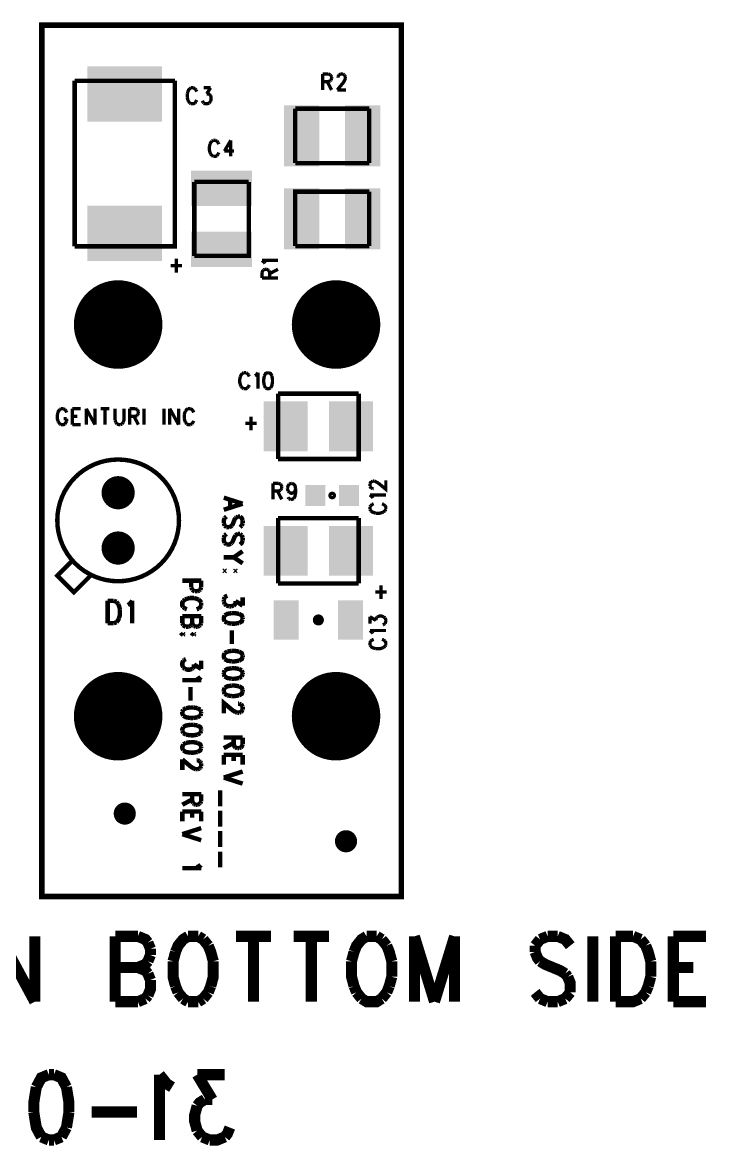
# Model space of a CAD drawing. Extents: x 7.05 to 9.21, y 7.55 to 9.58.
# Drawn here: x 7.965 to 9.211, y 7.55 to 9.58 of the extents above; entities that cross this region are included whole.
import ezdxf

# ---------------------------------------------------------------- set-up
doc = ezdxf.new("R2010")
doc.units = 0
doc.layers.get('0').update_dxf_attribs({"linetype": 'CONTINUOUS'})
doc.layers.add('BOTASSEMBLY_PHO', color=6, linetype='CONTINUOUS')

# ---------------------------------------------------------------- blocks, each defined once
blk = doc.blocks.new('ROUND_6')
at = {"const_width": 0.03}
blk.add_lwpolyline([(-0.015, 0, 1), (0.015, 0, 1)], format="xyb", close=True, dxfattribs=at)
blk = doc.blocks.new('ROUND_25')
at = {"const_width": 0.02}
blk.add_lwpolyline([(-0.01, 0, 1), (0.01, 0, 1)], format="xyb", close=True, dxfattribs=at)
blk = doc.blocks.new('RECTANGLE_65')
blk.add_solid([(-0.0225, -0.0355), (-0.0225, 0.0355), (0.0225, -0.0355), (0.0225, 0.0355)])
blk = doc.blocks.new('RECTANGLE_137')
blk.add_solid([(-0.0675, -0.05), (-0.0675, 0.05), (0.0675, -0.05), (0.0675, 0.05)])
blk = doc.blocks.new('RECTANGLE_138')
blk.add_solid([(-0.018, -0.019), (-0.018, 0.019), (0.018, -0.019), (0.018, 0.019)])
blk = doc.blocks.new('ROUND_162')
at = {"const_width": 0.08}
blk.add_lwpolyline([(-0.04, 0, 1), (0.04, 0, 1)], format="xyb", close=True, dxfattribs=at)
blk = doc.blocks.new('RECTANGLE_163')
blk.add_solid([(-0.055, -0.032), (-0.055, 0.032), (0.055, -0.032), (0.055, 0.032)])
blk = doc.blocks.new('RECTANGLE_164')
blk.add_solid([(-0.04, -0.045), (-0.04, 0.045), (0.04, -0.045), (0.04, 0.045)])
blk = doc.blocks.new('RECTANGLE_171')
blk.add_solid([(-0.032, -0.055), (-0.032, 0.055), (0.032, -0.055), (0.032, 0.055)])

msp = doc.modelspace()

# ---------------------------------------------------------------- linework, layer by layer
at = {"layer": 'BOTASSEMBLY_PHO'}
for points, const_width in [([(8.65, 8), (8, 8), (8, 9.575), (8.65, 9.575), (8.65, 8)], 0.01), ([(8.508, 9.48687), (8.508, 9.458)], 0.006), ([(8.508, 9.48687), (8.51822, 9.48687)], 0.006), ([(8.51822, 9.48687), (8.52163, 9.4855)], 0.006), ([(8.52163, 9.4855), (8.52277, 9.48412)], 0.006), ([(8.52277, 9.48412), (8.5239, 9.48137)], 0.006), ([(8.5239, 9.47862), (8.52277, 9.47587)], 0.006), ([(8.5239, 9.48137), (8.5239, 9.47862)], 0.006), ([(8.53527, 9.48137), (8.5364, 9.48412)], 0.006), ([(8.53527, 9.48), (8.53527, 9.48137)], 0.006), ([(8.5364, 9.48412), (8.53754, 9.4855)], 0.006), ([(8.53754, 9.4855), (8.53981, 9.48687)], 0.006), ([(8.53981, 9.48687), (8.54436, 9.48687)], 0.006), ([(8.54436, 9.48687), (8.54663, 9.4855)], 0.006), ([(8.54663, 9.4855), (8.54777, 9.48412)], 0.006), ([(8.54777, 9.48412), (8.5489, 9.48137)], 0.006), ([(8.5489, 9.47862), (8.54777, 9.47587)], 0.006), ([(8.5489, 9.48137), (8.5489, 9.47862)], 0.006), ([(8.05944, 9.17539), (8.05944, 9.4746)], 0.008), ([(8.05944, 9.4746), (8.24055, 9.4746)], 0.008), ([(8.24055, 9.4746), (8.24055, 9.17539), (8.05944, 9.17539)], 0.008), ([(8.26754, 9.4605), (8.26527, 9.45775), (8.26413, 9.455)], 0.006), ([(8.26981, 9.46187), (8.26754, 9.4605)], 0.006), ([(8.27436, 9.46187), (8.26981, 9.46187)], 0.006), ([(8.27663, 9.4605), (8.27436, 9.46187)], 0.006), ([(8.2789, 9.45775), (8.27663, 9.4605)], 0.006), ([(8.28004, 9.455), (8.2789, 9.45775)], 0.006), ([(8.29254, 9.46187), (8.30504, 9.46187)], 0.006), ([(8.30504, 9.46187), (8.29822, 9.45087)], 0.006), ([(8.51822, 9.47312), (8.508, 9.47312)], 0.006), ([(8.51595, 9.47312), (8.5239, 9.458)], 0.006), ([(8.52163, 9.4745), (8.51822, 9.47312)], 0.006), ([(8.52277, 9.47587), (8.52163, 9.4745)], 0.006), ([(8.54777, 9.47587), (8.5455, 9.47175), (8.53413, 9.458)], 0.006), ([(8.53413, 9.458), (8.55004, 9.458)], 0.006), ([(8.26413, 9.455), (8.26299, 9.45087)], 0.006), ([(8.26299, 9.45087), (8.26299, 9.444)], 0.006), ([(8.26299, 9.444), (8.26413, 9.43987)], 0.006), ([(8.26413, 9.43987), (8.26527, 9.43712)], 0.006), ([(8.26527, 9.43712), (8.26754, 9.43437)], 0.006), ([(8.27663, 9.43437), (8.2789, 9.43712)], 0.006), ([(8.2789, 9.43712), (8.28004, 9.43987)], 0.006), ([(8.2914, 9.43575), (8.29027, 9.4385)], 0.006), ([(8.29822, 9.45087), (8.30163, 9.45087)], 0.006), ([(8.30163, 9.45087), (8.3039, 9.4495)], 0.006), ([(8.30504, 9.43712), (8.30277, 9.43437)], 0.006), ([(8.3039, 9.4495), (8.30504, 9.44812)], 0.006), ([(8.30504, 9.44812), (8.30618, 9.444), (8.30618, 9.44125), (8.30504, 9.43712)], 0.006), ([(8.26754, 9.43437), (8.26981, 9.433)], 0.006), ([(8.26981, 9.433), (8.27436, 9.433), (8.27663, 9.43437)], 0.006), ([(8.29254, 9.43437), (8.2914, 9.43575)], 0.006), ([(8.30277, 9.43437), (8.29936, 9.433), (8.29595, 9.433), (8.29254, 9.43437)], 0.006), ([(8.45807, 9.42421), (8.59192, 9.42421)], 0.008), ([(8.45807, 9.32578), (8.45807, 9.42421)], 0.008), ([(8.59192, 9.42421), (8.59192, 9.32578)], 0.008), ([(8.30413, 9.36), (8.303, 9.35587)], 0.006), ([(8.303, 9.35587), (8.303, 9.349), (8.30413, 9.34487)], 0.006), ([(8.30754, 9.3655), (8.30527, 9.36275), (8.30413, 9.36)], 0.006), ([(8.30981, 9.36687), (8.30754, 9.3655)], 0.006), ([(8.31436, 9.36687), (8.30981, 9.36687)], 0.006), ([(8.31663, 9.3655), (8.31436, 9.36687)], 0.006), ([(8.3189, 9.36275), (8.31663, 9.3655)], 0.006), ([(8.32004, 9.36), (8.3189, 9.36275)], 0.006), ([(8.34163, 9.36687), (8.33027, 9.34762)], 0.006), ([(8.34163, 9.36687), (8.34163, 9.338)], 0.006), ([(8.30413, 9.34487), (8.30527, 9.34212)], 0.006), ([(8.30527, 9.34212), (8.30754, 9.33937)], 0.006), ([(8.30754, 9.33937), (8.30981, 9.338)], 0.006), ([(8.30981, 9.338), (8.31436, 9.338), (8.31663, 9.33937)], 0.006), ([(8.31663, 9.33937), (8.3189, 9.34212)], 0.006), ([(8.3189, 9.34212), (8.32004, 9.34487)], 0.006), ([(8.33027, 9.34762), (8.34731, 9.34762)], 0.006), ([(8.59192, 9.32578), (8.45807, 9.32578)], 0.008), ([(8.37421, 9.29192), (8.37421, 9.15807), (8.27578, 9.15807)], 0.008), ([(8.27578, 9.15807), (8.27578, 9.29192)], 0.008), ([(8.27578, 9.29192), (8.37421, 9.29192)], 0.008), ([(8.45807, 9.17578), (8.45807, 9.27421), (8.59192, 9.27421)], 0.008), ([(8.59192, 9.27421), (8.59192, 9.17578)], 0.008), ([(8.59192, 9.17578), (8.45807, 9.17578)], 0.008), ([(8.24322, 9.15275), (8.24322, 9.128)], 0.006), ([(8.233, 9.14037), (8.25345, 9.14037)], 0.006), ([(8.40225, 9.1464), (8.39812, 9.14981)], 0.006), ([(8.39812, 9.14981), (8.427, 9.14981)], 0.006), ([(8.3995, 9.13163), (8.40087, 9.13277)], 0.006), ([(8.40087, 9.13277), (8.40362, 9.1339)], 0.006), ([(8.40362, 9.14413), (8.40225, 9.1464)], 0.006), ([(8.40362, 9.1339), (8.40637, 9.1339)], 0.006), ([(8.40637, 9.1339), (8.40912, 9.13277)], 0.006), ([(8.40912, 9.13277), (8.4105, 9.13163)], 0.006), ([(8.41187, 9.12595), (8.427, 9.1339)], 0.006), ([(8.39812, 9.12822), (8.3995, 9.13163)], 0.006), ([(8.39812, 9.118), (8.39812, 9.12822)], 0.006), ([(8.39812, 9.118), (8.427, 9.118)], 0.006), ([(8.4105, 9.13163), (8.41187, 9.12822)], 0.006), ([(8.41187, 9.12822), (8.41187, 9.118)], 0.006), ([(8.35913, 8.94), (8.358, 8.93587)], 0.006), ([(8.358, 8.93587), (8.358, 8.929), (8.35913, 8.92487)], 0.006), ([(8.36254, 8.9455), (8.36027, 8.94275), (8.35913, 8.94)], 0.006), ([(8.36481, 8.94687), (8.36254, 8.9455)], 0.006), ([(8.36936, 8.94687), (8.36481, 8.94687)], 0.006), ([(8.37163, 8.9455), (8.36936, 8.94687)], 0.006), ([(8.3739, 8.94275), (8.37163, 8.9455)], 0.006), ([(8.37504, 8.94), (8.3739, 8.94275)], 0.006), ([(8.38527, 8.94137), (8.38754, 8.94275)], 0.006), ([(8.38754, 8.94275), (8.39095, 8.94687)], 0.006), ([(8.39095, 8.94687), (8.39095, 8.918)], 0.006), ([(8.40231, 8.94137), (8.40118, 8.9345), (8.40118, 8.93037)], 0.006), ([(8.40118, 8.93037), (8.40231, 8.9235)], 0.006), ([(8.408, 8.94687), (8.40459, 8.9455), (8.40231, 8.94137)], 0.006), ([(8.41027, 8.94687), (8.408, 8.94687)], 0.006), ([(8.41595, 8.94137), (8.41368, 8.9455), (8.41027, 8.94687)], 0.006), ([(8.41368, 8.91937), (8.41595, 8.9235), (8.41709, 8.93037)], 0.006), ([(8.41709, 8.93037), (8.41709, 8.9345), (8.41595, 8.94137)], 0.006), ([(8.35913, 8.92487), (8.36027, 8.92212)], 0.006), ([(8.36027, 8.92212), (8.36254, 8.91937)], 0.006), ([(8.36254, 8.91937), (8.36481, 8.918)], 0.006), ([(8.36481, 8.918), (8.36936, 8.918), (8.37163, 8.91937)], 0.006), ([(8.37163, 8.91937), (8.3739, 8.92212)], 0.006), ([(8.3739, 8.92212), (8.37504, 8.92487)], 0.006), ([(8.40231, 8.9235), (8.40459, 8.91937)], 0.006), ([(8.40459, 8.91937), (8.408, 8.918), (8.41027, 8.918), (8.41368, 8.91937)], 0.006), ([(8.42716, 8.90905), (8.57283, 8.90905)], 0.008), ([(8.57283, 8.90905), (8.57283, 8.79094), (8.42716, 8.79094)], 0.008), ([(8.42716, 8.79094), (8.42716, 8.90905)], 0.008), ([(8.02913, 8.875), (8.028, 8.87087)], 0.006), ([(8.028, 8.87087), (8.028, 8.864), (8.02913, 8.85987)], 0.006), ([(8.03254, 8.8805), (8.03027, 8.87775), (8.02913, 8.875)], 0.006), ([(8.03481, 8.88187), (8.03254, 8.8805)], 0.006), ([(8.03936, 8.88187), (8.03481, 8.88187)], 0.006), ([(8.04163, 8.8805), (8.03936, 8.88187)], 0.006), ([(8.0439, 8.87775), (8.04163, 8.8805)], 0.006), ([(8.04504, 8.875), (8.0439, 8.87775)], 0.006), ([(8.05527, 8.88187), (8.05527, 8.853)], 0.006), ([(8.05527, 8.88187), (8.07004, 8.88187)], 0.006), ([(8.05527, 8.86812), (8.06436, 8.86812)], 0.006), ([(8.08027, 8.88187), (8.08027, 8.853)], 0.006), ([(8.08027, 8.88187), (8.09618, 8.853)], 0.006), ([(8.09618, 8.88187), (8.09618, 8.853)], 0.006), ([(8.1064, 8.88187), (8.12231, 8.88187)], 0.006), ([(8.11436, 8.88187), (8.11436, 8.853)], 0.006), ([(8.13254, 8.88187), (8.13254, 8.86125)], 0.006), ([(8.14731, 8.85712), (8.14845, 8.86125), (8.14845, 8.88187)], 0.006), ([(8.15868, 8.88187), (8.15868, 8.853)], 0.006), ([(8.15868, 8.88187), (8.1689, 8.88187)], 0.006), ([(8.1689, 8.86812), (8.15868, 8.86812)], 0.006), ([(8.16663, 8.86812), (8.17459, 8.853)], 0.006), ([(8.1689, 8.88187), (8.17231, 8.8805)], 0.006), ([(8.17231, 8.8695), (8.1689, 8.86812)], 0.006), ([(8.17231, 8.8805), (8.17345, 8.87912)], 0.006), ([(8.17345, 8.87087), (8.17231, 8.8695)], 0.006), ([(8.17345, 8.87912), (8.17459, 8.87637)], 0.006), ([(8.17459, 8.87362), (8.17345, 8.87087)], 0.006), ([(8.17459, 8.87637), (8.17459, 8.87362)], 0.006), ([(8.18481, 8.88187), (8.18481, 8.853)], 0.006), ([(8.22118, 8.88187), (8.22118, 8.853)], 0.006), ([(8.2314, 8.88187), (8.2314, 8.853)], 0.006), ([(8.2314, 8.88187), (8.24731, 8.853)], 0.006), ([(8.24731, 8.88187), (8.24731, 8.853)], 0.006), ([(8.25981, 8.87775), (8.25868, 8.875), (8.25754, 8.87087)], 0.006), ([(8.25754, 8.87087), (8.25754, 8.864)], 0.006), ([(8.26436, 8.88187), (8.26209, 8.8805), (8.25981, 8.87775)], 0.006), ([(8.2689, 8.88187), (8.26436, 8.88187)], 0.006), ([(8.27459, 8.875), (8.27345, 8.87775), (8.27118, 8.8805), (8.2689, 8.88187)], 0.006), ([(8.02913, 8.85987), (8.03027, 8.85712)], 0.006), ([(8.03027, 8.85712), (8.03254, 8.85437)], 0.006), ([(8.03254, 8.85437), (8.03481, 8.853)], 0.006), ([(8.03481, 8.853), (8.03936, 8.853), (8.04163, 8.85437)], 0.006), ([(8.03936, 8.864), (8.04504, 8.864)], 0.006), ([(8.04163, 8.85437), (8.0439, 8.85712)], 0.006), ([(8.0439, 8.85712), (8.04504, 8.85987)], 0.006), ([(8.04504, 8.85987), (8.04504, 8.864)], 0.006), ([(8.05527, 8.853), (8.07004, 8.853)], 0.006), ([(8.13254, 8.86125), (8.13368, 8.85712)], 0.006), ([(8.13368, 8.85712), (8.13595, 8.85437)], 0.006), ([(8.13595, 8.85437), (8.13936, 8.853), (8.14163, 8.853)], 0.006), ([(8.14163, 8.853), (8.14504, 8.85437)], 0.006), ([(8.14504, 8.85437), (8.14731, 8.85712)], 0.006), ([(8.25754, 8.864), (8.25868, 8.85987)], 0.006), ([(8.25868, 8.85987), (8.25981, 8.85712)], 0.006), ([(8.25981, 8.85712), (8.26209, 8.85437)], 0.006), ([(8.26209, 8.85437), (8.26436, 8.853), (8.2689, 8.853)], 0.006), ([(8.2689, 8.853), (8.27118, 8.85437)], 0.006), ([(8.27118, 8.85437), (8.27345, 8.85712)], 0.006), ([(8.27345, 8.85712), (8.27459, 8.85987)], 0.006), ([(8.368, 8.85537), (8.38845, 8.85537)], 0.006), ([(8.37822, 8.86775), (8.37822, 8.843)], 0.006), ([(8.418, 8.74687), (8.418, 8.718)], 0.006), ([(8.418, 8.74687), (8.42822, 8.74687)], 0.006), ([(8.42822, 8.74687), (8.43163, 8.7455)], 0.006), ([(8.44754, 8.7455), (8.45095, 8.74687)], 0.006), ([(8.45095, 8.74687), (8.45209, 8.74687)], 0.006), ([(8.45209, 8.74687), (8.4555, 8.7455), (8.45777, 8.74275), (8.4589, 8.73725)], 0.006), ([(8.59312, 8.7464), (8.5945, 8.74868), (8.59587, 8.74981)], 0.006), ([(8.59312, 8.74186), (8.59312, 8.7464)], 0.006), ([(8.59587, 8.74981), (8.59862, 8.75095)], 0.006), ([(8.59862, 8.75095), (8.60137, 8.75095)], 0.006), ([(8.60137, 8.75095), (8.60412, 8.74981)], 0.006), ([(8.60412, 8.74981), (8.60825, 8.74754)], 0.006), ([(8.60825, 8.74754), (8.622, 8.73618), (8.622, 8.75209)], 0.006), ([(8.42822, 8.73312), (8.418, 8.73312)], 0.006), ([(8.42595, 8.73312), (8.4339, 8.718)], 0.006), ([(8.43163, 8.7345), (8.42822, 8.73312)], 0.006), ([(8.43163, 8.7455), (8.43277, 8.74412)], 0.006), ([(8.43277, 8.73587), (8.43163, 8.7345)], 0.006), ([(8.43277, 8.74412), (8.4339, 8.74137)], 0.006), ([(8.4339, 8.73862), (8.43277, 8.73587)], 0.006), ([(8.4339, 8.74137), (8.4339, 8.73862)], 0.006), ([(8.44413, 8.73862), (8.44527, 8.74275), (8.44754, 8.7455)], 0.006), ([(8.44413, 8.73725), (8.44413, 8.73862)], 0.006), ([(8.44527, 8.73312), (8.44413, 8.73725)], 0.006), ([(8.44754, 8.73037), (8.44527, 8.73312)], 0.006), ([(8.4555, 8.73037), (8.45209, 8.729), (8.45095, 8.729), (8.44754, 8.73037)], 0.006), ([(8.45777, 8.73312), (8.4555, 8.73037)], 0.006), ([(8.4589, 8.73037), (8.45777, 8.7235), (8.4555, 8.71937)], 0.006), ([(8.4589, 8.73725), (8.45777, 8.73312)], 0.006), ([(8.4589, 8.73725), (8.4589, 8.73037)], 0.006), ([(8.59587, 8.73845), (8.5945, 8.73959), (8.59312, 8.74186)], 0.006), ([(8.59862, 8.73731), (8.59587, 8.73845)], 0.006), ([(8.6, 8.73731), (8.59862, 8.73731)], 0.006), ([(8.36312, 8.71009), (8.329, 8.721)], 0.008), ([(8.36312, 8.71009), (8.329, 8.69918)], 0.008), ([(8.34037, 8.7169), (8.34037, 8.70327)], 0.008), ([(8.4464, 8.71937), (8.44527, 8.72212)], 0.006), ([(8.44981, 8.718), (8.4464, 8.71937)], 0.006), ([(8.4555, 8.71937), (8.45209, 8.718), (8.44981, 8.718)], 0.006), ([(8.59725, 8.72254), (8.59312, 8.72595)], 0.006), ([(8.59312, 8.72595), (8.622, 8.72595)], 0.006), ([(8.5945, 8.70663), (8.59312, 8.70436)], 0.006), ([(8.59725, 8.7089), (8.5945, 8.70663)], 0.006), ([(8.59862, 8.72027), (8.59725, 8.72254)], 0.006), ([(8.6, 8.71004), (8.59725, 8.7089)], 0.006), ([(8.61787, 8.7089), (8.61512, 8.71004)], 0.006), ([(8.62062, 8.70663), (8.61787, 8.7089)], 0.006), ([(8.622, 8.69981), (8.622, 8.70436), (8.62062, 8.70663)], 0.006), ([(8.33062, 8.68418), (8.33387, 8.6869)], 0.008), ([(8.35175, 8.68554), (8.35012, 8.68418)], 0.008), ([(8.355, 8.6869), (8.35175, 8.68554)], 0.008), ([(8.35825, 8.6869), (8.355, 8.6869)], 0.008), ([(8.36312, 8.68009), (8.3615, 8.68418), (8.35825, 8.6869)], 0.008), ([(8.59312, 8.70436), (8.59312, 8.69981)], 0.006), ([(8.59312, 8.69981), (8.5945, 8.69754)], 0.006), ([(8.5945, 8.69754), (8.59725, 8.69527), (8.6, 8.69413)], 0.006), ([(8.6, 8.69413), (8.60412, 8.693)], 0.006), ([(8.60412, 8.693), (8.611, 8.693), (8.61512, 8.69413)], 0.006), ([(8.61512, 8.69413), (8.61787, 8.69527)], 0.006), ([(8.61787, 8.69527), (8.62062, 8.69754)], 0.006), ([(8.62062, 8.69754), (8.622, 8.69981)], 0.006), ([(8.329, 8.67463), (8.329, 8.68009), (8.33062, 8.68418)], 0.008), ([(8.33062, 8.67054), (8.329, 8.67463)], 0.008), ([(8.33387, 8.66781), (8.33062, 8.67054)], 0.008), ([(8.33875, 8.66781), (8.33387, 8.66781)], 0.008), ([(8.34362, 8.67054), (8.342, 8.66918), (8.33875, 8.66781)], 0.008), ([(8.35012, 8.68418), (8.3485, 8.68145), (8.34525, 8.67327), (8.34362, 8.67054)], 0.008), ([(8.35825, 8.66781), (8.3615, 8.67054)], 0.008), ([(8.3615, 8.67054), (8.36312, 8.67463)], 0.008), ([(8.36312, 8.67463), (8.36312, 8.68009)], 0.008), ([(8.42716, 8.56594), (8.42716, 8.68405)], 0.008), ([(8.42716, 8.68405), (8.57283, 8.68405)], 0.008), ([(8.57283, 8.68405), (8.57283, 8.56594)], 0.008), ([(8.329, 8.64872), (8.33062, 8.65281)], 0.008), ([(8.33062, 8.63918), (8.329, 8.64327), (8.329, 8.64872)], 0.008), ([(8.33062, 8.65281), (8.33387, 8.65554)], 0.008), ([(8.35012, 8.65281), (8.3485, 8.65009), (8.34525, 8.6419)], 0.008), ([(8.355, 8.65554), (8.35175, 8.65418), (8.35012, 8.65281)], 0.008), ([(8.35825, 8.65554), (8.355, 8.65554)], 0.008), ([(8.3615, 8.65281), (8.35825, 8.65554)], 0.008), ([(8.36312, 8.64872), (8.3615, 8.65281)], 0.008), ([(8.36312, 8.64327), (8.36312, 8.64872)], 0.008), ([(8.33387, 8.63645), (8.33062, 8.63918)], 0.008), ([(8.342, 8.63781), (8.33875, 8.63645), (8.33387, 8.63645)], 0.008), ([(8.34362, 8.63918), (8.342, 8.63781)], 0.008), ([(8.34525, 8.6419), (8.34362, 8.63918)], 0.008), ([(8.36312, 8.62418), (8.34687, 8.61327)], 0.008), ([(8.35825, 8.63645), (8.3615, 8.63918), (8.36312, 8.64327)], 0.008), ([(8.053, 8.605), (8.028, 8.58), (8.058, 8.55), (8.088, 8.58)], 0.008), ([(8.34687, 8.61327), (8.329, 8.61327)], 0.008), ([(8.36312, 8.60236), (8.34687, 8.61327)], 0.008), ([(8.33062, 8.59009), (8.329, 8.58872)], 0.008), ([(8.329, 8.58872), (8.33062, 8.58736)], 0.008), ([(8.33225, 8.58872), (8.33062, 8.59009)], 0.008), ([(8.33062, 8.58736), (8.33225, 8.58872)], 0.008), ([(8.35012, 8.59009), (8.3485, 8.58872)], 0.008), ([(8.3485, 8.58872), (8.35012, 8.58736)], 0.008), ([(8.35175, 8.58872), (8.35012, 8.59009)], 0.008), ([(8.35012, 8.58736), (8.35175, 8.58872)], 0.008), ([(8.28812, 8.571), (8.254, 8.571)], 0.008), ([(8.27025, 8.55872), (8.27025, 8.571)], 0.008), ([(8.28812, 8.571), (8.28812, 8.55872)], 0.008), ([(8.57283, 8.56594), (8.42716, 8.56594)], 0.008), ([(8.27187, 8.55463), (8.27025, 8.55872)], 0.008), ([(8.27675, 8.5519), (8.2735, 8.55327), (8.27187, 8.55463)], 0.008), ([(8.28162, 8.5519), (8.27675, 8.5519)], 0.008), ([(8.28487, 8.55327), (8.28162, 8.5519)], 0.008), ([(8.2865, 8.55463), (8.28487, 8.55327)], 0.008), ([(8.28812, 8.55872), (8.2865, 8.55463)], 0.008), ([(8.33062, 8.541), (8.33225, 8.54236), (8.3355, 8.54372)], 0.008), ([(8.603, 8.55037), (8.62345, 8.55037)], 0.006), ([(8.61322, 8.56275), (8.61322, 8.538)], 0.006), ([(8.119, 8.53468), (8.119, 8.494)], 0.008), ([(8.119, 8.53468), (8.13013, 8.53468)], 0.008), ([(8.13013, 8.53468), (8.1349, 8.53275)], 0.008), ([(8.1349, 8.53275), (8.13809, 8.52887)], 0.008), ([(8.13809, 8.52887), (8.13968, 8.525), (8.14127, 8.51918)], 0.008), ([(8.15559, 8.52693), (8.15877, 8.52887)], 0.008), ([(8.15877, 8.52887), (8.16354, 8.53468)], 0.008), ([(8.16354, 8.53468), (8.16354, 8.494)], 0.008), ([(8.25562, 8.53418), (8.254, 8.53145), (8.254, 8.526), (8.25562, 8.52327)], 0.008), ([(8.25887, 8.5369), (8.25562, 8.53418)], 0.008), ([(8.25562, 8.52327), (8.25887, 8.52054)], 0.008), ([(8.26212, 8.53827), (8.25887, 8.5369)], 0.008), ([(8.267, 8.53963), (8.26212, 8.53827)], 0.008), ([(8.27512, 8.53963), (8.267, 8.53963)], 0.008), ([(8.28325, 8.5369), (8.28, 8.53827), (8.27512, 8.53963)], 0.008), ([(8.28812, 8.53145), (8.2865, 8.53418), (8.28325, 8.5369)], 0.008), ([(8.28325, 8.52054), (8.2865, 8.52327), (8.28812, 8.526)], 0.008), ([(8.28812, 8.526), (8.28812, 8.53145)], 0.008), ([(8.329, 8.5369), (8.33062, 8.541)], 0.008), ([(8.329, 8.53281), (8.329, 8.5369)], 0.008), ([(8.33062, 8.52872), (8.329, 8.53281)], 0.008), ([(8.33387, 8.526), (8.33062, 8.52872)], 0.008), ([(8.33875, 8.52463), (8.33387, 8.526)], 0.008), ([(8.342, 8.52463), (8.33875, 8.52463)], 0.008), ([(8.34687, 8.526), (8.342, 8.52463)], 0.008), ([(8.35012, 8.53009), (8.3485, 8.52736), (8.34687, 8.526)], 0.008), ([(8.36312, 8.526), (8.35012, 8.53418)], 0.008), ([(8.35012, 8.53418), (8.35012, 8.53009)], 0.008), ([(8.36312, 8.541), (8.36312, 8.526)], 0.008), ([(8.13968, 8.50368), (8.13809, 8.49981), (8.1349, 8.49593)], 0.008), ([(8.14127, 8.51918), (8.14127, 8.5095), (8.13968, 8.50368)], 0.008), ([(8.28812, 8.5069), (8.254, 8.5069)], 0.008), ([(8.254, 8.49463), (8.254, 8.5069)], 0.008), ([(8.25887, 8.52054), (8.26212, 8.51918)], 0.008), ([(8.27187, 8.5069), (8.27187, 8.49463)], 0.008), ([(8.28, 8.51918), (8.28325, 8.52054)], 0.008), ([(8.28812, 8.5069), (8.28812, 8.49463)], 0.008), ([(8.33062, 8.50827), (8.329, 8.50418), (8.329, 8.50145), (8.33062, 8.49736)], 0.008), ([(8.34362, 8.51236), (8.3355, 8.511), (8.33062, 8.50827)], 0.008), ([(8.35662, 8.511), (8.3485, 8.51236), (8.34362, 8.51236)], 0.008), ([(8.36312, 8.50418), (8.3615, 8.50827), (8.35662, 8.511)], 0.008), ([(8.36312, 8.50145), (8.36312, 8.50418)], 0.008), ([(8.59312, 8.49345), (8.59312, 8.50595)], 0.006), ([(8.59312, 8.50595), (8.60412, 8.49913)], 0.006), ([(8.60412, 8.50254), (8.6055, 8.50481)], 0.006), ([(8.6055, 8.50481), (8.60687, 8.50595)], 0.006), ([(8.60687, 8.50595), (8.611, 8.50709), (8.61375, 8.50709), (8.61787, 8.50595)], 0.006), ([(8.61787, 8.50595), (8.62062, 8.50368)], 0.006), ([(8.62062, 8.50368), (8.622, 8.50027), (8.622, 8.49686), (8.62062, 8.49345)], 0.006), ([(8.13013, 8.494), (8.119, 8.494)], 0.008), ([(8.1349, 8.49593), (8.13013, 8.494)], 0.008), ([(8.25562, 8.49054), (8.254, 8.49463)], 0.008), ([(8.2605, 8.48781), (8.25725, 8.48918), (8.25562, 8.49054)], 0.008), ([(8.26537, 8.48781), (8.2605, 8.48781)], 0.008), ([(8.26862, 8.48918), (8.26537, 8.48781)], 0.008), ([(8.27025, 8.49054), (8.26862, 8.48918)], 0.008), ([(8.27187, 8.49463), (8.27025, 8.49054)], 0.008), ([(8.2735, 8.49054), (8.27187, 8.49463)], 0.008), ([(8.27512, 8.48918), (8.2735, 8.49054)], 0.008), ([(8.27837, 8.48781), (8.27512, 8.48918)], 0.008), ([(8.28162, 8.48781), (8.27837, 8.48781)], 0.008), ([(8.28487, 8.48918), (8.28162, 8.48781)], 0.008), ([(8.2865, 8.49054), (8.28487, 8.48918)], 0.008), ([(8.28812, 8.49463), (8.2865, 8.49054)], 0.008), ([(8.33062, 8.49736), (8.3355, 8.49463)], 0.008), ([(8.3355, 8.49463), (8.34362, 8.49327)], 0.008), ([(8.34362, 8.49327), (8.3485, 8.49327), (8.35662, 8.49463)], 0.008), ([(8.35662, 8.49463), (8.3615, 8.49736), (8.36312, 8.50145)], 0.008), ([(8.60412, 8.49913), (8.60412, 8.50254)], 0.006), ([(8.61925, 8.49231), (8.6165, 8.49118)], 0.006), ([(8.62062, 8.49345), (8.61925, 8.49231)], 0.006), ([(8.25562, 8.47554), (8.254, 8.47418), (8.25562, 8.47281)], 0.008), ([(8.25725, 8.47418), (8.25562, 8.47554)], 0.008), ([(8.25562, 8.47281), (8.25725, 8.47418)], 0.008), ([(8.27512, 8.47554), (8.2735, 8.47418), (8.27512, 8.47281)], 0.008), ([(8.27675, 8.47418), (8.27512, 8.47554)], 0.008), ([(8.27512, 8.47281), (8.27675, 8.47418)], 0.008), ([(8.34362, 8.481), (8.34362, 8.45645)], 0.008), ([(8.59725, 8.47754), (8.59312, 8.48095)], 0.006), ([(8.59312, 8.48095), (8.622, 8.48095)], 0.006), ([(8.59725, 8.4639), (8.5945, 8.46163)], 0.006), ([(8.59862, 8.47527), (8.59725, 8.47754)], 0.006), ([(8.6, 8.46504), (8.59725, 8.4639)], 0.006), ([(8.61787, 8.4639), (8.61512, 8.46504)], 0.006), ([(8.62062, 8.46163), (8.61787, 8.4639)], 0.006), ([(8.3355, 8.44281), (8.33062, 8.44009)], 0.008), ([(8.34362, 8.44418), (8.3355, 8.44281)], 0.008), ([(8.35662, 8.44281), (8.3485, 8.44418), (8.34362, 8.44418)], 0.008), ([(8.36312, 8.436), (8.3615, 8.44009), (8.35662, 8.44281)], 0.008), ([(8.5945, 8.46163), (8.59312, 8.45936)], 0.006), ([(8.59312, 8.45936), (8.59312, 8.45481)], 0.006), ([(8.59312, 8.45481), (8.5945, 8.45254)], 0.006), ([(8.5945, 8.45254), (8.59725, 8.45027), (8.6, 8.44913)], 0.006), ([(8.6, 8.44913), (8.60412, 8.448)], 0.006), ([(8.60412, 8.448), (8.611, 8.448), (8.61512, 8.44913)], 0.006), ([(8.61512, 8.44913), (8.61787, 8.45027)], 0.006), ([(8.61787, 8.45027), (8.62062, 8.45254)], 0.006), ([(8.622, 8.45481), (8.622, 8.45936), (8.62062, 8.46163)], 0.006), ([(8.62062, 8.45254), (8.622, 8.45481)], 0.006), ([(8.25562, 8.41418), (8.254, 8.41827), (8.254, 8.42236), (8.25562, 8.42645)], 0.008), ([(8.25562, 8.42645), (8.25725, 8.42781)], 0.008), ([(8.25725, 8.42781), (8.2605, 8.42918)], 0.008), ([(8.28812, 8.42645), (8.28812, 8.41145)], 0.008), ([(8.33062, 8.44009), (8.329, 8.436), (8.329, 8.43327), (8.33062, 8.42918)], 0.008), ([(8.33062, 8.42918), (8.3355, 8.42645), (8.34362, 8.42509)], 0.008), ([(8.34362, 8.42509), (8.3485, 8.42509), (8.35662, 8.42645)], 0.008), ([(8.35662, 8.42645), (8.3615, 8.42918), (8.36312, 8.43327)], 0.008), ([(8.36312, 8.43327), (8.36312, 8.436)], 0.008), ([(8.25887, 8.41145), (8.25562, 8.41418)], 0.008), ([(8.27187, 8.41145), (8.267, 8.41009), (8.26375, 8.41009), (8.25887, 8.41145)], 0.008), ([(8.2735, 8.41281), (8.27187, 8.41145)], 0.008), ([(8.27512, 8.41554), (8.2735, 8.41281)], 0.008), ([(8.28812, 8.41145), (8.27512, 8.41963)], 0.008), ([(8.27512, 8.41963), (8.27512, 8.41554)], 0.008), ([(8.33062, 8.40872), (8.329, 8.40463)], 0.008), ([(8.329, 8.40463), (8.329, 8.4019)], 0.008), ([(8.329, 8.4019), (8.33062, 8.39781)], 0.008), ([(8.34362, 8.41281), (8.3355, 8.41145), (8.33062, 8.40872)], 0.008), ([(8.3485, 8.41281), (8.34362, 8.41281)], 0.008), ([(8.35662, 8.41145), (8.3485, 8.41281)], 0.008), ([(8.3615, 8.40872), (8.35662, 8.41145)], 0.008), ([(8.36312, 8.40463), (8.3615, 8.40872)], 0.008), ([(8.3615, 8.39781), (8.36312, 8.4019)], 0.008), ([(8.36312, 8.4019), (8.36312, 8.40463)], 0.008), ([(8.28812, 8.391), (8.254, 8.391)], 0.008), ([(8.28162, 8.39781), (8.28325, 8.39509), (8.28812, 8.391)], 0.008), ([(8.33062, 8.39781), (8.3355, 8.39509), (8.34362, 8.39372)], 0.008), ([(8.34362, 8.38145), (8.3355, 8.38009), (8.33062, 8.37736)], 0.008), ([(8.34362, 8.39372), (8.3485, 8.39372)], 0.008), ([(8.35662, 8.38009), (8.3485, 8.38145), (8.34362, 8.38145)], 0.008), ([(8.3485, 8.39372), (8.35662, 8.39509)], 0.008), ([(8.35662, 8.39509), (8.3615, 8.39781)], 0.008), ([(8.36312, 8.37327), (8.3615, 8.37736), (8.35662, 8.38009)], 0.008), ([(8.26862, 8.37872), (8.26862, 8.35418)], 0.008), ([(8.33062, 8.37736), (8.329, 8.37327), (8.329, 8.37054)], 0.008), ([(8.329, 8.37054), (8.33062, 8.36645)], 0.008), ([(8.33062, 8.36645), (8.3355, 8.36372)], 0.008), ([(8.3355, 8.36372), (8.34362, 8.36236)], 0.008), ([(8.34362, 8.36236), (8.3485, 8.36236), (8.35662, 8.36372)], 0.008), ([(8.35662, 8.36372), (8.3615, 8.36645), (8.36312, 8.37054)], 0.008), ([(8.36312, 8.37054), (8.36312, 8.37327)], 0.008), ([(8.2605, 8.34054), (8.25562, 8.33781)], 0.008), ([(8.26862, 8.3419), (8.2605, 8.34054)], 0.008), ([(8.2735, 8.3419), (8.26862, 8.3419)], 0.008), ([(8.28162, 8.34054), (8.2735, 8.3419)], 0.008), ([(8.2865, 8.33781), (8.28162, 8.34054)], 0.008), ([(8.35012, 8.33372), (8.34525, 8.33645), (8.329, 8.35009), (8.329, 8.331)], 0.008), ([(8.355, 8.34872), (8.35662, 8.34872)], 0.008), ([(8.35662, 8.34872), (8.35987, 8.34736)], 0.008), ([(8.35987, 8.34736), (8.3615, 8.346), (8.36312, 8.34327)], 0.008), ([(8.36312, 8.34327), (8.36312, 8.33781)], 0.008), ([(8.25562, 8.33781), (8.254, 8.33372)], 0.008), ([(8.254, 8.33372), (8.254, 8.331), (8.25562, 8.3269)], 0.008), ([(8.25562, 8.3269), (8.2605, 8.32418), (8.26862, 8.32281)], 0.008), ([(8.26862, 8.32281), (8.2735, 8.32281)], 0.008), ([(8.2735, 8.32281), (8.28162, 8.32418)], 0.008), ([(8.28162, 8.32418), (8.2865, 8.3269)], 0.008), ([(8.28812, 8.33372), (8.2865, 8.33781)], 0.008), ([(8.2865, 8.3269), (8.28812, 8.331)], 0.008), ([(8.28812, 8.331), (8.28812, 8.33372)], 0.008), ([(8.35337, 8.33236), (8.35012, 8.33372)], 0.008), ([(8.35662, 8.33236), (8.35337, 8.33236)], 0.008), ([(8.35987, 8.33372), (8.35662, 8.33236)], 0.008), ([(8.36312, 8.33781), (8.3615, 8.33509), (8.35987, 8.33372)], 0.008), ([(8.25562, 8.30645), (8.254, 8.30236), (8.254, 8.29963)], 0.008), ([(8.254, 8.29963), (8.25562, 8.29554)], 0.008), ([(8.26862, 8.31054), (8.2605, 8.30918), (8.25562, 8.30645)], 0.008), ([(8.2735, 8.31054), (8.26862, 8.31054)], 0.008), ([(8.28162, 8.30918), (8.2735, 8.31054)], 0.008), ([(8.28812, 8.30236), (8.2865, 8.30645), (8.28162, 8.30918)], 0.008), ([(8.2865, 8.29554), (8.28812, 8.29963)], 0.008), ([(8.28812, 8.29963), (8.28812, 8.30236)], 0.008), ([(8.25562, 8.29554), (8.2605, 8.29281)], 0.008), ([(8.2605, 8.29281), (8.26862, 8.29145)], 0.008), ([(8.26862, 8.27918), (8.2605, 8.27781)], 0.008), ([(8.26862, 8.29145), (8.2735, 8.29145), (8.28162, 8.29281)], 0.008), ([(8.28162, 8.27781), (8.2735, 8.27918), (8.26862, 8.27918)], 0.008), ([(8.28162, 8.29281), (8.2865, 8.29554)], 0.008), ([(8.36312, 8.28736), (8.329, 8.28736)], 0.008), ([(8.34687, 8.27509), (8.34687, 8.28736)], 0.008), ([(8.36312, 8.28736), (8.36312, 8.27509)], 0.008), ([(8.25562, 8.27509), (8.254, 8.271), (8.254, 8.26827), (8.25562, 8.26418)], 0.008), ([(8.2605, 8.27781), (8.25562, 8.27509)], 0.008), ([(8.25562, 8.26418), (8.2605, 8.26145), (8.26862, 8.26009)], 0.008), ([(8.26862, 8.26009), (8.2735, 8.26009), (8.28162, 8.26145)], 0.008), ([(8.28812, 8.271), (8.2865, 8.27509), (8.28162, 8.27781)], 0.008), ([(8.28162, 8.26145), (8.2865, 8.26418), (8.28812, 8.26827)], 0.008), ([(8.28812, 8.26827), (8.28812, 8.271)], 0.008), ([(8.34687, 8.27781), (8.329, 8.26827)], 0.008), ([(8.35012, 8.26963), (8.3485, 8.271), (8.34687, 8.27509)], 0.008), ([(8.35337, 8.26827), (8.35012, 8.26963)], 0.008), ([(8.35662, 8.26827), (8.35337, 8.26827)], 0.008), ([(8.35987, 8.26963), (8.35662, 8.26827)], 0.008), ([(8.36312, 8.27509), (8.3615, 8.271), (8.35987, 8.26963)], 0.008), ([(8.27512, 8.23145), (8.27025, 8.23418), (8.254, 8.24781)], 0.008), ([(8.254, 8.24781), (8.254, 8.22872)], 0.008), ([(8.28, 8.24645), (8.28162, 8.24645)], 0.008), ([(8.28162, 8.24645), (8.28487, 8.24509)], 0.008), ([(8.28487, 8.24509), (8.2865, 8.24372)], 0.008), ([(8.2865, 8.24372), (8.28812, 8.241)], 0.008), ([(8.28812, 8.241), (8.28812, 8.23554)], 0.008), ([(8.36312, 8.256), (8.329, 8.256)], 0.008), ([(8.329, 8.256), (8.329, 8.23827)], 0.008), ([(8.34687, 8.256), (8.34687, 8.24509)], 0.008), ([(8.36312, 8.256), (8.36312, 8.23827)], 0.008), ([(8.27837, 8.23009), (8.27512, 8.23145)], 0.008), ([(8.28162, 8.23009), (8.27837, 8.23009)], 0.008), ([(8.28487, 8.23145), (8.28162, 8.23009)], 0.008), ([(8.2865, 8.23281), (8.28487, 8.23145)], 0.008), ([(8.28812, 8.23554), (8.2865, 8.23281)], 0.008), ([(8.36312, 8.226), (8.329, 8.21509)], 0.008), ([(8.36312, 8.20418), (8.329, 8.21509)], 0.008), ([(8.28812, 8.18509), (8.254, 8.18509)], 0.008), ([(8.27187, 8.17281), (8.27187, 8.18509)], 0.008), ([(8.28812, 8.18509), (8.28812, 8.17281)], 0.008), ([(8.3225, 8.1919), (8.3225, 8.16327)], 0.008), ([(8.27187, 8.17554), (8.254, 8.166)], 0.008), ([(8.2735, 8.16872), (8.27187, 8.17281)], 0.008), ([(8.27512, 8.16736), (8.2735, 8.16872)], 0.008), ([(8.27837, 8.166), (8.27512, 8.16736)], 0.008), ([(8.28162, 8.166), (8.27837, 8.166)], 0.008), ([(8.28487, 8.16736), (8.28162, 8.166)], 0.008), ([(8.2865, 8.16872), (8.28487, 8.16736)], 0.008), ([(8.28812, 8.17281), (8.2865, 8.16872)], 0.008), ([(8.28812, 8.15372), (8.254, 8.15372)], 0.008), ([(8.254, 8.15372), (8.254, 8.136)], 0.008), ([(8.27187, 8.15372), (8.27187, 8.14281)], 0.008), ([(8.28812, 8.15372), (8.28812, 8.136)], 0.008), ([(8.3225, 8.15509), (8.3225, 8.12645)], 0.008), ([(8.28812, 8.12372), (8.254, 8.11281)], 0.008), ([(8.3225, 8.11827), (8.3225, 8.08963)], 0.008), ([(8.28812, 8.1019), (8.254, 8.11281)], 0.008), ([(8.3225, 8.08145), (8.3225, 8.05281)], 0.008), ([(8.28162, 8.05827), (8.28325, 8.05554)], 0.008), ([(8.28325, 8.05554), (8.28812, 8.05145)], 0.008), ([(8.28812, 8.05145), (8.254, 8.05145)], 0.008), ([(7.92363, 7.92812), (7.98727, 7.81)], 0.02), ([(7.98727, 7.92812), (7.98727, 7.81)], 0.02), ([(8.13272, 7.92812), (8.13272, 7.81)], 0.02), ([(8.13272, 7.92812), (8.17363, 7.92812)], 0.02), ([(8.17363, 7.92812), (8.18727, 7.9225), (8.19181, 7.91687)], 0.02), ([(8.26454, 7.92812), (8.25545, 7.9225), (8.24636, 7.91125), (8.24181, 7.9)], 0.02), ([(8.28272, 7.92812), (8.26454, 7.92812)], 0.02), ([(8.29181, 7.9225), (8.28272, 7.92812)], 0.02), ([(8.3509, 7.92812), (8.41454, 7.92812)], 0.02), ([(8.38272, 7.92812), (8.38272, 7.81)], 0.02), ([(8.45545, 7.92812), (8.51909, 7.92812)], 0.02), ([(8.48727, 7.92812), (8.48727, 7.81)], 0.02), ([(8.58727, 7.92812), (8.57818, 7.9225), (8.56909, 7.91125), (8.56454, 7.9)], 0.02), ([(8.60545, 7.92812), (8.58727, 7.92812)], 0.02), ([(8.61454, 7.9225), (8.60545, 7.92812)], 0.02), ([(8.67363, 7.92812), (8.67363, 7.81)], 0.02), ([(8.67363, 7.92812), (8.71, 7.81)], 0.02), ([(8.74636, 7.92812), (8.71, 7.81)], 0.02), ([(8.74636, 7.92812), (8.74636, 7.81)], 0.02), ([(8.91454, 7.92812), (8.9009, 7.9225)], 0.02), ([(8.93272, 7.92812), (8.91454, 7.92812)], 0.02), ([(8.95545, 7.91125), (8.94636, 7.9225), (8.93272, 7.92812)], 0.02), ([(8.99636, 7.92812), (8.99636, 7.81)], 0.02), ([(9.03727, 7.92812), (9.03727, 7.81)], 0.02), ([(9.03727, 7.92812), (9.06909, 7.92812)], 0.02), ([(9.06909, 7.92812), (9.08272, 7.9225)], 0.02), ([(9.14181, 7.92812), (9.14181, 7.81)], 0.02), ([(9.14181, 7.92812), (9.2009, 7.92812)], 0.02), ([(8.19181, 7.91687), (8.19636, 7.90562)], 0.02), ([(8.3009, 7.91125), (8.29181, 7.9225)], 0.02), ([(8.31, 7.88312), (8.30545, 7.9), (8.3009, 7.91125)], 0.02), ([(8.62363, 7.91125), (8.61454, 7.9225)], 0.02), ([(8.63272, 7.88312), (8.62818, 7.9), (8.62363, 7.91125)], 0.02), ([(8.9009, 7.9225), (8.89181, 7.91125)], 0.02), ([(8.89181, 7.91125), (8.89181, 7.9)], 0.02), ([(9.08272, 7.9225), (9.09181, 7.91125)], 0.02), ([(9.09181, 7.91125), (9.09636, 7.9), (9.1009, 7.88312)], 0.02), ([(8.19636, 7.89437), (8.19181, 7.88312)], 0.02), ([(8.19636, 7.90562), (8.19636, 7.89437)], 0.02), ([(8.24181, 7.9), (8.23727, 7.88312)], 0.02), ([(8.56454, 7.9), (8.56, 7.88312)], 0.02), ([(8.89181, 7.9), (8.89636, 7.88875), (8.9009, 7.88312)], 0.02), ([(8.13272, 7.87187), (8.17363, 7.87187)], 0.02), ([(8.19181, 7.88312), (8.18727, 7.8775), (8.17363, 7.87187)], 0.02), ([(8.17363, 7.87187), (8.18727, 7.86625), (8.19181, 7.86062)], 0.02), ([(8.23727, 7.88312), (8.23727, 7.855), (8.24181, 7.83812)], 0.02), ([(8.30545, 7.83812), (8.31, 7.855), (8.31, 7.88312)], 0.02), ([(8.56, 7.88312), (8.56, 7.855), (8.56454, 7.83812)], 0.02), ([(8.63272, 7.855), (8.63272, 7.88312)], 0.02), ([(8.9009, 7.88312), (8.91, 7.8775), (8.93727, 7.86625), (8.94636, 7.86062)], 0.02), ([(9.1009, 7.88312), (9.1009, 7.855)], 0.02), ([(9.14181, 7.87187), (9.17818, 7.87187)], 0.02), ([(8.19181, 7.86062), (8.19636, 7.84937)], 0.02), ([(8.19636, 7.84937), (8.19636, 7.8325), (8.19181, 7.82125)], 0.02), ([(8.62818, 7.83812), (8.63272, 7.855)], 0.02), ([(8.94636, 7.86062), (8.9509, 7.855)], 0.02), ([(8.9509, 7.855), (8.95545, 7.84375), (8.95545, 7.82687)], 0.02), ([(9.1009, 7.855), (9.09636, 7.83812)], 0.02), ([(8.24181, 7.83812), (8.24636, 7.82687)], 0.02), ([(8.24636, 7.82687), (8.25545, 7.81562)], 0.02), ([(8.29181, 7.81562), (8.3009, 7.82687)], 0.02), ([(8.3009, 7.82687), (8.30545, 7.83812)], 0.02), ([(8.56454, 7.83812), (8.56909, 7.82687)], 0.02), ([(8.56909, 7.82687), (8.57818, 7.81562)], 0.02), ([(8.61454, 7.81562), (8.62363, 7.82687)], 0.02), ([(8.62363, 7.82687), (8.62818, 7.83812)], 0.02), ([(8.9009, 7.81562), (8.89181, 7.82687)], 0.02), ([(8.95545, 7.82687), (8.94636, 7.81562)], 0.02), ([(9.09181, 7.82687), (9.08272, 7.81562)], 0.02), ([(9.09636, 7.83812), (9.09181, 7.82687)], 0.02), ([(8.17363, 7.81), (8.13272, 7.81)], 0.02), ([(8.18727, 7.81562), (8.17363, 7.81)], 0.02), ([(8.19181, 7.82125), (8.18727, 7.81562)], 0.02), ([(8.25545, 7.81562), (8.26454, 7.81)], 0.02), ([(8.26454, 7.81), (8.28272, 7.81)], 0.02), ([(8.28272, 7.81), (8.29181, 7.81562)], 0.02), ([(8.57818, 7.81562), (8.58727, 7.81), (8.60545, 7.81), (8.61454, 7.81562)], 0.02), ([(8.91454, 7.81), (8.9009, 7.81562)], 0.02), ([(8.93272, 7.81), (8.91454, 7.81)], 0.02), ([(8.94636, 7.81562), (8.93272, 7.81)], 0.02), ([(9.08272, 7.81562), (9.06909, 7.81), (9.03727, 7.81)], 0.02), ([(9.14181, 7.81), (9.2009, 7.81)], 0.02), ([(7.99, 7.65562), (7.99909, 7.6725), (8.01272, 7.67812)], 0.02), ([(8.01272, 7.67812), (8.02181, 7.67812)], 0.02), ([(8.02181, 7.67812), (8.03545, 7.6725), (8.04454, 7.65562)], 0.02), ([(8.23545, 7.65562), (8.22636, 7.66125), (8.21272, 7.67812)], 0.02), ([(8.21272, 7.67812), (8.21272, 7.56)], 0.02), ([(8.3309, 7.67812), (8.2809, 7.67812)], 0.02), ([(8.2809, 7.67812), (8.30818, 7.63312)], 0.02), ([(7.98545, 7.61062), (7.98545, 7.6275), (7.99, 7.65562)], 0.02), ([(8.04454, 7.65562), (8.04909, 7.6275), (8.04909, 7.61062)], 0.02), ([(8.29454, 7.63312), (8.28545, 7.6275), (8.2809, 7.62187)], 0.02), ([(8.30818, 7.63312), (8.29454, 7.63312)], 0.02), ([(7.99909, 7.56562), (7.99, 7.5825), (7.98545, 7.61062)], 0.02), ([(8.04909, 7.61062), (8.04454, 7.5825)], 0.02), ([(8.17181, 7.61062), (8.09, 7.61062)], 0.02), ([(8.2809, 7.62187), (8.27636, 7.605), (8.27636, 7.59375), (8.2809, 7.57687)], 0.02), ([(8.04454, 7.5825), (8.03545, 7.56562)], 0.02), ([(8.3309, 7.56562), (8.33545, 7.57125), (8.34, 7.5825)], 0.02), ([(8.01272, 7.56), (7.99909, 7.56562)], 0.02), ([(8.03545, 7.56562), (8.02181, 7.56)], 0.02), ([(8.2809, 7.57687), (8.29, 7.56562)], 0.02), ([(8.29, 7.56562), (8.30363, 7.56)], 0.02), ([(8.30363, 7.56), (8.31727, 7.56), (8.3309, 7.56562)], 0.02), ([(8.02181, 7.56), (8.01272, 7.56)], 0.02)]:
    msp.add_lwpolyline(points, dxfattribs=dict(at, const_width=const_width))
for points, const_width in [([(8.028, 8.68, 1), (8.248, 8.68, 1)], 0.008), ([(8.52205, 8.725, 1), (8.52795, 8.725, 1)], 0.008), ([(8.495, 8.5, 1), (8.505, 8.5, 1)], 0.01)]:
    msp.add_lwpolyline(points, format="xyb", close=True, dxfattribs=dict(at, const_width=const_width))

# ---------------------------------------------------------------- block references
for name, p in [('RECTANGLE_137', (8.15, 9.45098)), ('RECTANGLE_171', (8.46988, 9.375)), ('RECTANGLE_171', (8.58011, 9.375)), ('RECTANGLE_163', (8.325, 9.28011)), ('RECTANGLE_171', (8.46988, 9.225)), ('RECTANGLE_171', (8.58011, 9.225)), ('RECTANGLE_137', (8.15, 9.19901)), ('RECTANGLE_163', (8.325, 9.16988)), ('ROUND_162', (8.138, 9.034)), ('ROUND_162', (8.532, 9.034)), ('RECTANGLE_164', (8.44094, 8.85)), ('RECTANGLE_164', (8.55905, 8.85)), ('ROUND_6', (8.138, 8.73)), ('RECTANGLE_138', (8.49448, 8.725)), ('RECTANGLE_138', (8.55551, 8.725)), ('RECTANGLE_164', (8.44094, 8.625)), ('RECTANGLE_164', (8.55905, 8.625)), ('ROUND_6', (8.138, 8.63)), ('RECTANGLE_65', (8.44192, 8.5)), ('RECTANGLE_65', (8.55807, 8.5)), ('ROUND_162', (8.138, 8.326)), ('ROUND_162', (8.532, 8.326)), ('ROUND_25', (8.15, 8.15)), ('ROUND_25', (8.55, 8.1))]:
    msp.add_blockref(name, p, dxfattribs=at)

doc.saveas('drawing.dxf')
